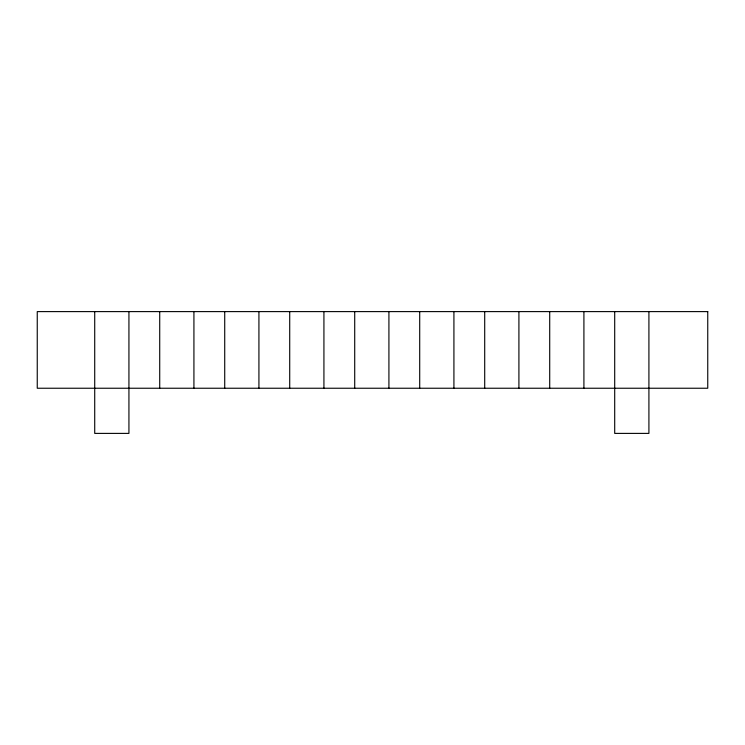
<?xml version="1.0" encoding="UTF-8"?>
<svg xmlns="http://www.w3.org/2000/svg" width="745" height="745" viewBox="0 0 745 745"><rect width="100%" height="100%" fill="white"/><g stroke="black" fill="none" stroke-linecap="round" stroke-linejoin="round"><path stroke-width="1.12" d="M648.914 311.606L648.914 433.394L614.7 433.394L614.7 311.606M583.912 311.606L583.912 388.238M549.708 311.606L549.708 388.238M518.911 311.606L518.911 388.238M484.706 311.606L484.706 388.238M453.919 311.606L453.919 388.238M419.705 311.606L419.705 388.238M388.918 311.606L388.918 388.238M354.713 311.606L354.713 388.238M323.926 311.606L323.926 388.238M289.712 311.606L289.712 388.238M258.925 311.606L258.925 388.238M224.72 311.606L224.72 388.238M193.924 311.606L193.924 388.238M159.719 311.606L159.719 388.238M128.932 311.606L128.932 433.394L94.717 433.394L94.717 311.606M707.75 311.606L37.25 311.606L37.25 388.238L707.75 388.238L707.75 311.606"/></g></svg>
